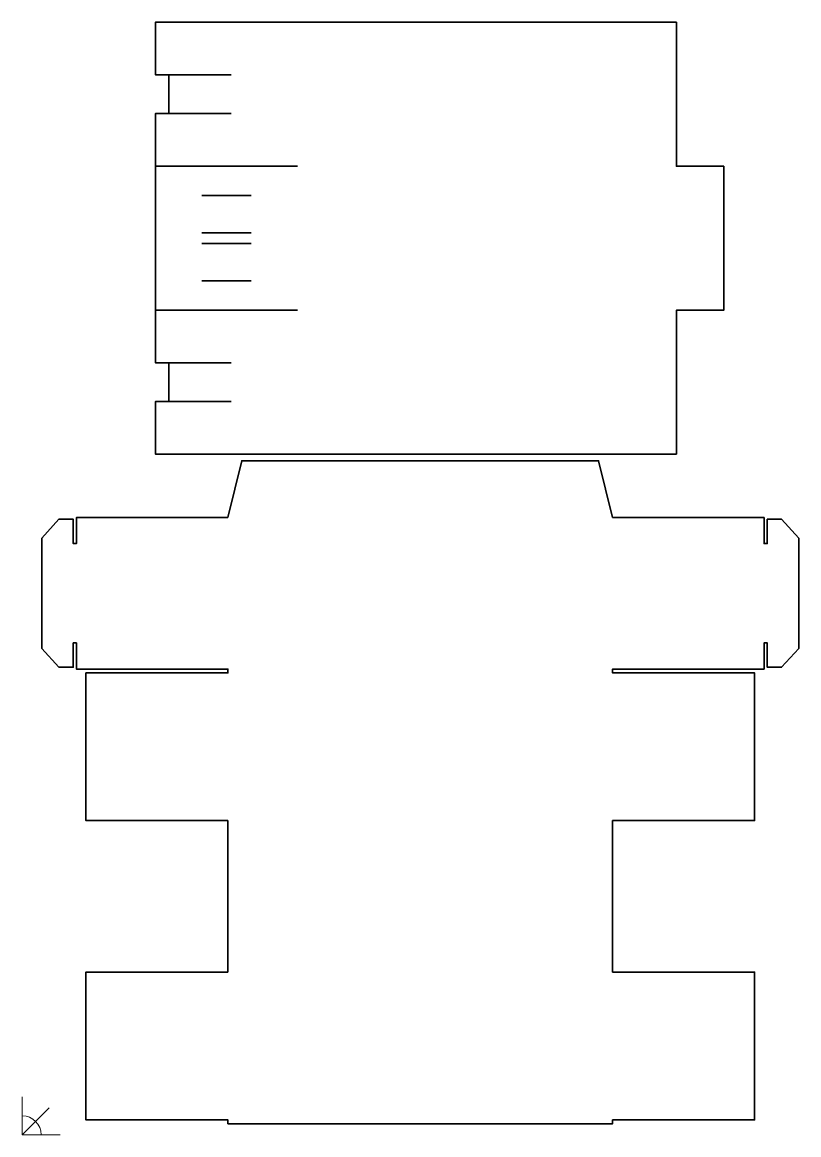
# Model space of a CAD drawing. Header units: inches. Extents: x 0 to 410, y -594 to -7.
import ezdxf

# ---------------------------------------------------------------- set-up
doc = ezdxf.new("R2010")
doc.units = ezdxf.units.IN
doc.header["$MEASUREMENT"] = 0
doc.layers.add('Ebene 1', color=7, linetype='Continuous')

msp = doc.modelspace()

# ---------------------------------------------------------------- linework, layer by layer
at = {"layer": 'Ebene 1', "color": 250, "lineweight": 35}
for points in [[(145.28, -6.7), (70.28, -6.7), (70.28, -34.46), (77.33, -34.46), (77.33, -54.95), (70.28, -54.95), (70.28, -82.7), (145.28, -82.7)], [(145.28, -6.7), (345.28, -6.7), (345.28, -82.7), (370.28, -82.7), (370.28, -158.7), (345.28, -158.7), (345.28, -234.7), (145.28, -234.7)], [(70.28, -34.46), (110.28, -34.46)], [(70.28, -54.95), (110.28, -54.95)], [(70.28, -82.7), (70.28, -158.7), (145.28, -158.7)], [(145.28, -82.7), (145.28, -82.7)], [(145.28, -82.7), (145.28, -82.7)], [(145.28, -82.7), (145.28, -82.7)], [(94.78, -98.2), (120.78, -98.2)], [(94.78, -117.85), (120.78, -117.85)], [(94.78, -123.56), (120.78, -123.56)], [(94.78, -143.2), (120.78, -143.2)], [(145.28, -158.7), (70.28, -158.7), (70.28, -186.46), (77.33, -186.46), (77.33, -206.95), (70.28, -206.95), (70.28, -234.7), (145.28, -234.7)], [(145.28, -158.7), (145.28, -158.7)], [(145.28, -158.7), (145.28, -158.7)], [(110.28, -186.46), (70.28, -186.46)], [(110.28, -206.95), (70.28, -206.95)], [(311.58, -268.16), (304.26, -238.16), (115.9, -238.16), (108.58, -268.16)], [(108.58, -428.16), (33.58, -428.16), (33.58, -350.16), (108.58, -350.16), (108.58, -348.16), (28.58, -348.16), (28.58, -334.4), (26.91, -334.4), (26.91, -347.22), (19.36, -347.22), (10.27, -337.26), (10.27, -279.06), (19.36, -269.1), (26.91, -269.1), (26.91, -281.93), (28.58, -281.93), (28.58, -268.16), (108.58, -268.16)], [(108.58, -268.16), (108.58, -268.16)], [(311.58, -268.16), (311.58, -268.16)], [(311.58, -268.16), (391.58, -268.16), (391.58, -281.93), (393.25, -281.93), (393.25, -269.1), (400.8, -269.1), (409.89, -279.06), (409.89, -337.26), (400.8, -347.22), (393.25, -347.22), (393.25, -334.4), (391.58, -334.4), (391.58, -348.16), (311.58, -348.16), (311.58, -350.16), (386.58, -350.16), (386.58, -428.16), (311.58, -428.16)], [(108.58, -348.16), (108.58, -348.16)], [(311.58, -348.16), (311.58, -348.16)], [(108.58, -508.16), (108.58, -428.16)], [(311.58, -428.16), (311.58, -508.16)], [(311.58, -508.16), (386.58, -508.16), (386.58, -586.16), (311.58, -586.16), (311.58, -588.16), (108.58, -588.16), (108.58, -586.16), (33.58, -586.16), (33.58, -508.16), (108.58, -508.16)], [(108.58, -508.16), (108.58, -508.16)], [(311.58, -508.16), (311.58, -508.16)]]:
    msp.add_lwpolyline(points, dxfattribs=at)
at = {"layer": 'Ebene 1', "color": 250, "lineweight": 18}
for points in [[(0, -594), (0, -574)], [(0, -594), (14.14, -579.86)], [(0, -594), (20, -594)]]:
    msp.add_lwpolyline(points, dxfattribs=at)
msp.add_open_spline([(0, -584), (5.52, -584), (10, -588.48), (10, -594)], degree=3, dxfattribs=at)

doc.saveas('drawing.dxf')
